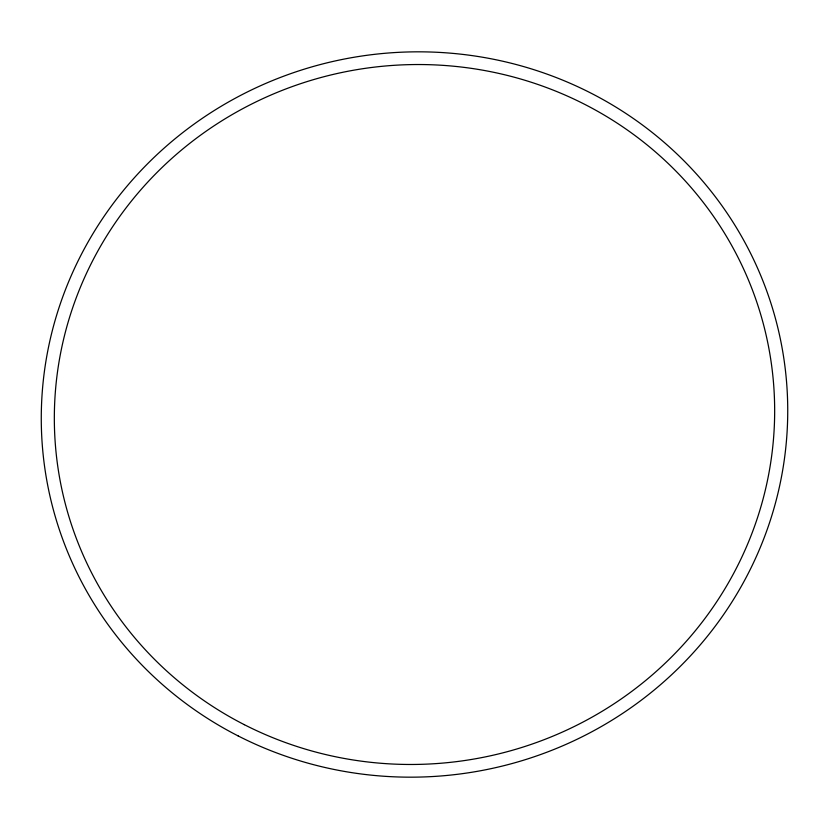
<?xml version="1.0" encoding="UTF-8"?>
<svg xmlns="http://www.w3.org/2000/svg" width="829" height="829" viewBox="0 0 829 829"><rect width="100%" height="100%" fill="white"/><g stroke="black" fill="none" stroke-linecap="round" stroke-linejoin="round"><path stroke-width="1.24" d="M238.141 735.924A373.578 362.325 -10.1 0 0 787.55 399.267A373.578 362.325 -10.1 0 0 217.809 108.309A373.578 362.325 -10.1 0 0 238.141 735.924M244.317 724.67A360.491 349.631 -10.1 0 0 774.483 399.806A360.491 349.631 -10.1 0 0 224.7 119.034A360.491 349.631 -10.1 0 0 244.317 724.67"/></g></svg>
